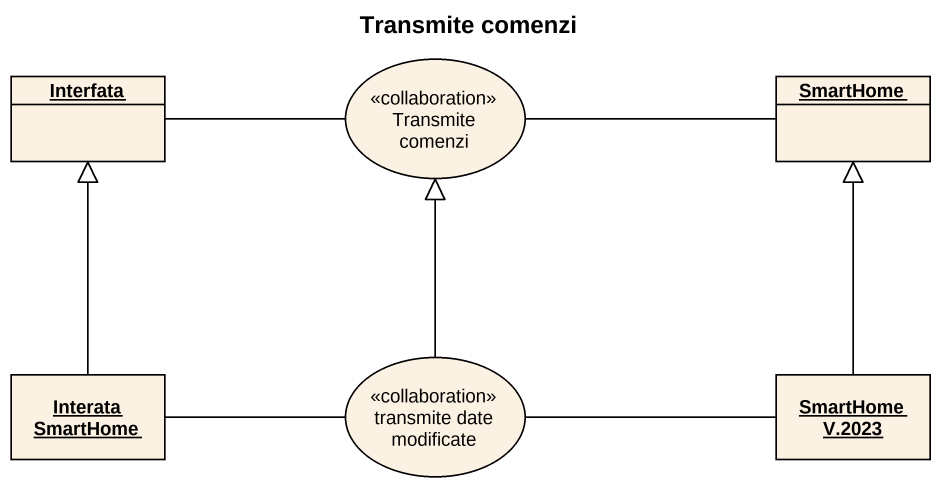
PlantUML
@startuml
title Transmite comenzi
allowmixing
hide circle
hide empty members
usecase "Transmite comenzi" as Transmite_comenzi <<collaboration>>
object Interfata
object SmartHome
object "Interata SmartHome" as Interata_SmartHome
usecase "transmite date modificate" as transmite_date_modificate <<collaboration>>
object "SmartHome V.2023" as SmartHome_V_2023
Transmite_comenzi -right- SmartHome
Interfata -right- Transmite_comenzi
Interata_SmartHome -up-|> Interfata
Interata_SmartHome -right- transmite_date_modificate
transmite_date_modificate -up-|> Transmite_comenzi
transmite_date_modificate -right- SmartHome_V_2023
SmartHome_V_2023 -up-|> SmartHome
@enduml
